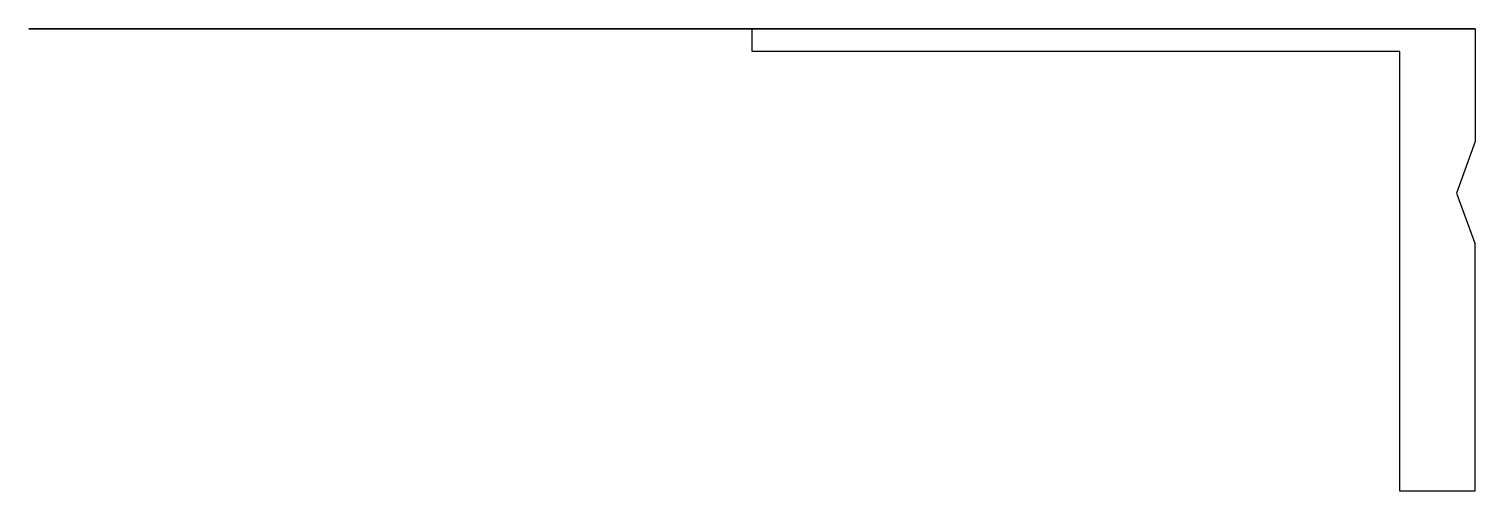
# Model space of a CAD drawing. Header units: millimetres. Extents: x -19.2 to 19.2, y 0 to 40.1.
# Drawn here: x -19.25 to 19.25, y 27.83 to 40.13 of the extents above; entities outside this region: 1.
import ezdxf

# ---------------------------------------------------------------- set-up
doc = ezdxf.new("R2010")
doc.units = ezdxf.units.MM
doc.header["$MEASUREMENT"] = 0
doc.layers.add('válec 38.5_12 v7_Sketch1', color=7, linetype='Continuous')
doc.layers.add('válec 38.5_12 v7_Sketch3', color=7, linetype='Continuous')

msp = doc.modelspace()

# ---------------------------------------------------------------- linework, layer by layer
at = {"layer": 'válec 38.5_12 v7_Sketch1'}
for p, q in [((0, 40.133), (19.25, 40.133)), ((0, 39.533), (0, 40.133)), ((19.25, 40.133), (19.25, 37.133)), ((17.247, 39.533), (0, 39.533)), ((17.247, 27.833), (17.247, 39.533)), ((19.25, 37.133), (18.752, 35.766)), ((18.752, 35.766), (19.247, 34.433)), ((19.247, 34.433), (19.247, 27.833)), ((19.247, 27.833), (17.247, 27.833))]:
    msp.add_line(p, q, dxfattribs=at)
msp.add_point((0, 0), dxfattribs=at)
at = {"layer": 'válec 38.5_12 v7_Sketch3', "extrusion": (0, 1, 0)}
for radius in [19.25, 6]:
    msp.add_circle((0, 0, 40.133), radius, dxfattribs=at)
at = {"layer": 'válec 38.5_12 v7_Sketch3'}
msp.add_point((0, 40.133), dxfattribs=at)

doc.saveas('drawing.dxf')
